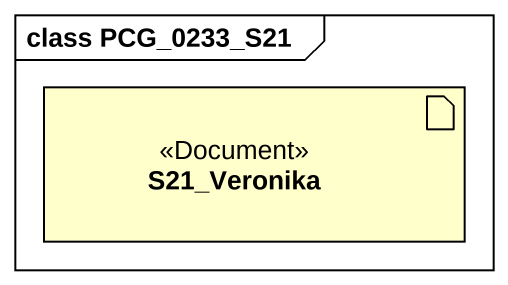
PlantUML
@startuml
mainframe class PCG_0233_S21
artifact S21_Veronika <<Document>>
@enduml
